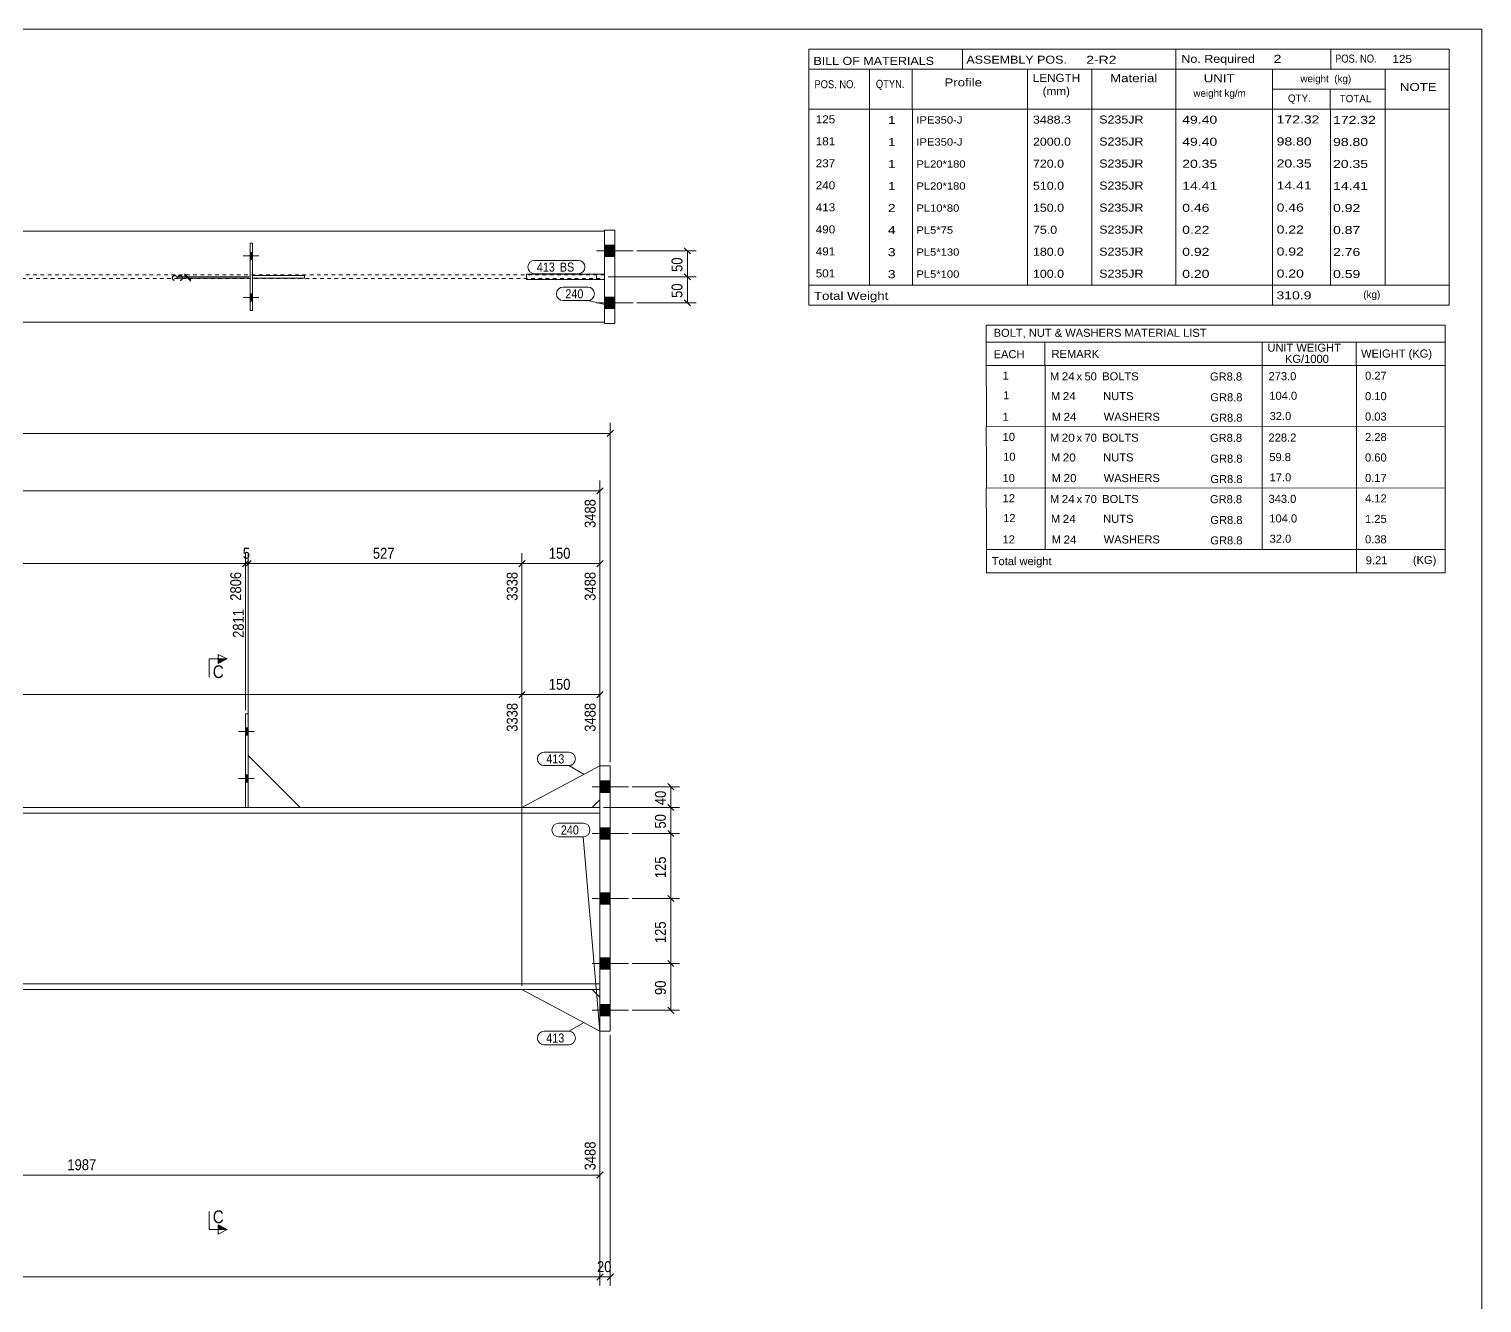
# Model space of a CAD drawing. Header units: millimetres. Extents: x 2 to 825, y 1 to 579.
# Drawn here: x 425.7 to 825, y 229 to 579 of the extents above; entities that cross this region are included whole.
import ezdxf

# ---------------------------------------------------------------- set-up
doc = ezdxf.new("R2010")
doc.units = ezdxf.units.MM
doc.linetypes.add('XKITLINE00', pattern=[0])
doc.linetypes.add('XKITLINE01', pattern=[4, 1, -1, 1, -1])
for name, color, linetype, lineweight in [('Bolt', 3, 'Continuous', 0), ('Dimensions', 7, 'Continuous', 0), ('DrawingSheet', 5, 'Continuous', 0), ('OtherObjectType', 7, 'Continuous', 0), ('Part', 2, 'Continuous', 0), ('PartMark', 7, 'Continuous', 0), ('Section', 6, 'Continuous', 0)]:
    doc.layers.add(name, color=color, linetype=linetype, lineweight=lineweight)
doc.styles.add('ARIAL', font='ARIAL.TTF')
doc.styles.add('ARIAL_NARROW', font='ARIALN.TTF')

# ---------------------------------------------------------------- blocks, each defined once
blk = doc.blocks.new('*A7')
at = {"layer": 'Bolt'}
for points in [[(585.42, 369.27), (582.57, 369.27), (582.57, 372.41), (585.42, 372.41)], [(585.42, 369.27), (582.57, 369.27), (582.57, 372.41), (585.42, 372.41)], [(585.42, 356.41), (582.57, 356.41), (582.57, 359.55), (585.42, 359.55)], [(585.42, 356.41), (582.57, 356.41), (582.57, 359.55), (585.42, 359.55)], [(585.42, 338.55), (582.57, 338.55), (582.57, 341.7), (585.42, 341.7)], [(585.42, 338.55), (582.57, 338.55), (582.57, 341.7), (585.42, 341.7)], [(585.42, 320.7), (582.57, 320.7), (582.57, 323.84), (585.42, 323.84)], [(585.42, 320.7), (582.57, 320.7), (582.57, 323.84), (585.42, 323.84)], [(585.42, 307.84), (582.57, 307.84), (582.57, 310.98), (585.42, 310.98)], [(585.42, 307.84), (582.57, 307.84), (582.57, 310.98), (585.42, 310.98)]]:
    blk.add_hatch(color=3, dxfattribs=at).paths.add_polyline_path(points, flags=17)
at = {"layer": 'Bolt', "color": 3, "linetype": 'XKITLINE00', "lineweight": 0}
for p, q in [((585.42, 372.41), (582.57, 372.41)), ((585.42, 372.41), (582.57, 372.41)), ((590.42, 370.84), (580.42, 370.84)), ((590.42, 370.84), (580.42, 370.84)), ((585.42, 369.27), (582.57, 369.27)), ((585.42, 369.27), (582.57, 369.27)), ((585.42, 359.55), (582.57, 359.55)), ((585.42, 359.55), (582.57, 359.55)), ((590.42, 357.98), (580.42, 357.98)), ((590.42, 357.98), (580.42, 357.98)), ((585.42, 356.41), (582.57, 356.41)), ((585.42, 356.41), (582.57, 356.41)), ((590.42, 340.12), (580.42, 340.12)), ((590.42, 340.12), (580.42, 340.12)), ((585.42, 341.7), (582.57, 341.7)), ((585.42, 341.7), (582.57, 341.7)), ((585.42, 338.55), (582.57, 338.55)), ((585.42, 338.55), (582.57, 338.55)), ((585.42, 323.84), (582.57, 323.84)), ((585.42, 323.84), (582.57, 323.84)), ((590.42, 322.27), (580.42, 322.27)), ((590.42, 322.27), (580.42, 322.27)), ((585.42, 320.7), (582.57, 320.7)), ((585.42, 320.7), (582.57, 320.7)), ((590.42, 309.41), (580.42, 309.41)), ((590.42, 309.41), (580.42, 309.41)), ((585.42, 310.98), (582.57, 310.98)), ((585.42, 310.98), (582.57, 310.98)), ((585.42, 307.84), (582.57, 307.84)), ((585.42, 307.84), (582.57, 307.84))]:
    blk.add_line(p, q, dxfattribs=at)
blk = doc.blocks.new('*A14')
at = {"layer": 'Bolt'}
for points in [[(485.16, 386.98), (485.88, 386.98), (485.88, 384.98), (485.16, 384.98)], [(485.16, 386.98), (485.88, 386.98), (485.88, 384.98), (485.16, 384.98)], [(485.16, 374.12), (485.88, 374.12), (485.88, 372.12), (485.16, 372.12)], [(485.16, 374.12), (485.88, 374.12), (485.88, 372.12), (485.16, 372.12)]]:
    blk.add_hatch(color=3, dxfattribs=at).paths.add_polyline_path(points, flags=17)
at = {"layer": 'Bolt', "color": 3, "linetype": 'XKITLINE00', "lineweight": 0}
for p, q in [((487.54, 385.98), (483.25, 385.98)), ((487.54, 385.98), (483.25, 385.98)), ((485.88, 386.98), (485.16, 386.98)), ((485.88, 386.98), (485.16, 386.98)), ((485.88, 384.98), (485.16, 384.98)), ((485.88, 384.98), (485.16, 384.98)), ((487.54, 373.12), (483.25, 373.12)), ((487.54, 373.12), (483.25, 373.12)), ((485.88, 374.12), (485.16, 374.12)), ((485.88, 374.12), (485.16, 374.12)), ((485.88, 372.12), (485.16, 372.12)), ((485.88, 372.12), (485.16, 372.12))]:
    blk.add_line(p, q, dxfattribs=at)
blk = doc.blocks.new('*A16')
at = {"layer": 'Part', "color": 2, "linetype": 'XKITLINE00', "lineweight": 0}
for p, q in [((582.57, 363.55), (89.35, 363.55)), ((582.57, 365.12), (89.52, 365.12)), ((582.57, 316.7), (84.41, 316.7)), ((84.24, 315.12), (582.57, 315.12))]:
    blk.add_line(p, q, dxfattribs=at)
at = {"layer": 'Part', "color": 7, "linetype": 'XKITLINE01', "lineweight": 0}
blk.add_line((582.57, 315.12), (582.57, 365.12), dxfattribs=at)
blk = doc.blocks.new('*A17')
at = {"layer": 'Part', "color": 2, "linetype": 'XKITLINE00', "lineweight": 0}
for p, q in [((582.57, 376.55), (561.14, 365.12)), ((580.42, 365.12), (582.57, 367.27))]:
    blk.add_line(p, q, dxfattribs=at)
at = {"layer": 'Part', "color": 7, "linetype": 'XKITLINE01', "lineweight": 0}
for p, q in [((582.57, 376.55), (582.57, 367.27)), ((561.14, 365.12), (580.42, 365.12))]:
    blk.add_line(p, q, dxfattribs=at)
blk = doc.blocks.new('*A18')
at = {"layer": 'Part', "color": 2, "linetype": 'XKITLINE00', "lineweight": 0}
for p, q in [((561.14, 315.12), (582.57, 303.7)), ((580.42, 315.12), (582.57, 312.98))]:
    blk.add_line(p, q, dxfattribs=at)
at = {"layer": 'Part', "color": 7, "linetype": 'XKITLINE01', "lineweight": 0}
for p, q in [((580.42, 315.12), (561.14, 315.12)), ((582.57, 312.98), (582.57, 303.7))]:
    blk.add_line(p, q, dxfattribs=at)
blk = doc.blocks.new('*A19')
at = {"layer": 'Part', "color": 2, "linetype": 'XKITLINE00', "lineweight": 0}
for p, q in [((582.57, 376.55), (582.57, 303.7)), ((585.42, 376.55), (582.57, 376.55)), ((585.42, 303.7), (585.42, 376.55)), ((582.57, 303.7), (585.42, 303.7))]:
    blk.add_line(p, q, dxfattribs=at)
blk = doc.blocks.new('*A28')
at = {"layer": 'Part', "color": 2, "linetype": 'XKITLINE00', "lineweight": 0}
blk.add_line((500.16, 365.12), (485.88, 379.41), dxfattribs=at)
at = {"layer": 'Part', "color": 7, "linetype": 'XKITLINE01', "lineweight": 0}
for p, q in [((485.88, 379.41), (485.88, 365.12)), ((485.88, 365.12), (500.16, 365.12))]:
    blk.add_line(p, q, dxfattribs=at)
blk = doc.blocks.new('*A29')
at = {"layer": 'Part', "color": 2, "linetype": 'XKITLINE00', "lineweight": 0}
for p, q in [((485.88, 390.84), (485.16, 390.84)), ((485.16, 390.84), (485.16, 365.12)), ((485.88, 365.12), (485.88, 390.84))]:
    blk.add_line(p, q, dxfattribs=at)
at = {"layer": 'Part', "color": 7, "linetype": 'XKITLINE01', "lineweight": 0}
blk.add_line((485.16, 365.12), (485.88, 365.12), dxfattribs=at)
blk = doc.blocks.new('*A33')
at = {"layer": 'Bolt'}
for points in [[(586.67, 516.5), (583.81, 516.5), (583.81, 519.65), (586.67, 519.65)], [(586.67, 516.5), (583.81, 516.5), (583.81, 519.65), (586.67, 519.65)], [(586.67, 516.5), (583.81, 516.5), (583.81, 519.65), (586.67, 519.65)], [(586.67, 516.5), (583.81, 516.5), (583.81, 519.65), (586.67, 519.65)], [(586.67, 516.5), (583.81, 516.5), (583.81, 519.65), (586.67, 519.65)], [(586.67, 502.22), (583.81, 502.22), (583.81, 505.36), (586.67, 505.36)], [(586.67, 502.22), (583.81, 502.22), (583.81, 505.36), (586.67, 505.36)], [(586.67, 502.22), (583.81, 502.22), (583.81, 505.36), (586.67, 505.36)], [(586.67, 502.22), (583.81, 502.22), (583.81, 505.36), (586.67, 505.36)], [(586.67, 502.22), (583.81, 502.22), (583.81, 505.36), (586.67, 505.36)]]:
    blk.add_hatch(color=3, dxfattribs=at).paths.add_polyline_path(points, flags=17)
at = {"layer": 'Bolt', "color": 3, "linetype": 'XKITLINE00', "lineweight": 0}
for p, q in [((586.67, 519.65), (583.81, 519.65)), ((586.67, 519.65), (583.81, 519.65)), ((586.67, 519.65), (583.81, 519.65)), ((586.67, 519.65), (583.81, 519.65)), ((586.67, 519.65), (583.81, 519.65)), ((591.67, 518.07), (581.67, 518.07)), ((591.67, 518.07), (581.67, 518.07)), ((591.67, 518.07), (581.67, 518.07)), ((591.67, 518.07), (581.67, 518.07)), ((591.67, 518.07), (581.67, 518.07)), ((586.67, 516.5), (583.81, 516.5)), ((586.67, 516.5), (583.81, 516.5)), ((586.67, 516.5), (583.81, 516.5)), ((586.67, 516.5), (583.81, 516.5)), ((586.67, 516.5), (583.81, 516.5)), ((591.67, 503.79), (581.67, 503.79)), ((591.67, 503.79), (581.67, 503.79)), ((591.67, 503.79), (581.67, 503.79)), ((591.67, 503.79), (581.67, 503.79)), ((591.67, 503.79), (581.67, 503.79)), ((586.67, 505.36), (583.81, 505.36)), ((586.67, 505.36), (583.81, 505.36)), ((586.67, 505.36), (583.81, 505.36)), ((586.67, 505.36), (583.81, 505.36)), ((586.67, 505.36), (583.81, 505.36)), ((586.67, 502.22), (583.81, 502.22)), ((586.67, 502.22), (583.81, 502.22)), ((586.67, 502.22), (583.81, 502.22)), ((586.67, 502.22), (583.81, 502.22)), ((586.67, 502.22), (583.81, 502.22))]:
    blk.add_line(p, q, dxfattribs=at)
blk = doc.blocks.new('*A40')
at = {"layer": 'Bolt'}
for points in [[(486.41, 517.65), (487.12, 517.65), (487.12, 515.65), (486.41, 515.65)], [(486.41, 517.65), (487.12, 517.65), (487.12, 515.65), (486.41, 515.65)], [(486.41, 506.22), (487.12, 506.22), (487.12, 504.22), (486.41, 504.22)], [(486.41, 506.22), (487.12, 506.22), (487.12, 504.22), (486.41, 504.22)]]:
    blk.add_hatch(color=3, dxfattribs=at).paths.add_polyline_path(points, flags=17)
at = {"layer": 'Bolt', "color": 3, "linetype": 'XKITLINE00', "lineweight": 0}
for p, q in [((488.78, 516.65), (484.49, 516.65)), ((488.78, 516.65), (484.49, 516.65)), ((487.12, 517.65), (486.41, 517.65)), ((487.12, 517.65), (486.41, 517.65)), ((487.12, 515.65), (486.41, 515.65)), ((487.12, 515.65), (486.41, 515.65)), ((488.78, 505.22), (484.49, 505.22)), ((488.78, 505.22), (484.49, 505.22)), ((487.12, 506.22), (486.41, 506.22)), ((487.12, 506.22), (486.41, 506.22)), ((487.12, 504.22), (486.41, 504.22)), ((487.12, 504.22), (486.41, 504.22))]:
    blk.add_line(p, q, dxfattribs=at)
blk = doc.blocks.new('*A42')
at = {"layer": 'Part', "color": 2, "linetype": 'XKITLINE00', "lineweight": 0}
for p, q in [((583.81, 523.43), (90.91, 523.43)), ((583.81, 498.43), (90.91, 498.43))]:
    blk.add_line(p, q, dxfattribs=at)
at = {"layer": 'Part', "color": 7, "linetype": 'XKITLINE01', "lineweight": 0}
for p, q in [((583.81, 498.43), (583.81, 523.43)), ((583.81, 511.43), (85.65, 511.43)), ((85.65, 510.43), (583.81, 510.43))]:
    blk.add_line(p, q, dxfattribs=at)
blk = doc.blocks.new('*A43')
at = {"layer": 'Part', "color": 2, "linetype": 'XKITLINE00', "lineweight": 0}
for p, q in [((562.38, 510.22), (562.38, 511.65)), ((562.38, 511.65), (583.81, 511.65)), ((583.81, 511.65), (583.81, 510.22)), ((583.81, 510.22), (562.38, 510.22))]:
    blk.add_line(p, q, dxfattribs=at)
at = {"layer": 'Part', "color": 7, "linetype": 'XKITLINE01', "lineweight": 0}
blk.add_line((581.67, 510.22), (581.67, 511.65), dxfattribs=at)
blk = doc.blocks.new('*A44')
at = {"layer": 'Part', "color": 7, "linetype": 'XKITLINE01', "lineweight": 0}
for p, q in [((583.81, 511.65), (562.38, 511.65)), ((562.38, 510.22), (562.38, 511.65)), ((581.67, 510.22), (581.67, 511.65)), ((583.81, 511.65), (583.81, 510.22)), ((583.81, 510.22), (562.38, 510.22))]:
    blk.add_line(p, q, dxfattribs=at)
blk = doc.blocks.new('*A45')
at = {"layer": 'Part', "color": 2, "linetype": 'XKITLINE00', "lineweight": 0}
for p, q in [((583.81, 498.07), (583.81, 523.79)), ((583.81, 523.79), (586.67, 523.79)), ((586.67, 523.79), (586.67, 498.07)), ((586.67, 498.07), (583.81, 498.07))]:
    blk.add_line(p, q, dxfattribs=at)
blk = doc.blocks.new('*A54')
at = {"layer": 'Part', "color": 2, "linetype": 'XKITLINE00', "lineweight": 0}
for p, q in [((487.12, 511.29), (501.41, 511.29)), ((501.41, 510.57), (501.41, 511.29)), ((501.41, 510.57), (487.12, 510.57))]:
    blk.add_line(p, q, dxfattribs=at)
at = {"layer": 'Part', "color": 7, "linetype": 'XKITLINE01', "lineweight": 0}
blk.add_line((487.12, 510.57), (487.12, 511.29), dxfattribs=at)
blk.add_line((487.12, 510.57), (487.12, 511.29), dxfattribs=at)
blk = doc.blocks.new('*A55')
at = {"layer": 'Part', "color": 2, "linetype": 'XKITLINE00', "lineweight": 0}
for p, q in [((486.41, 501.65), (486.41, 520.22)), ((486.41, 520.22), (487.12, 520.22)), ((487.12, 520.22), (487.12, 501.65)), ((487.12, 501.65), (486.41, 501.65))]:
    blk.add_line(p, q, dxfattribs=at)
blk = doc.blocks.new('*A81')
at = {"layer": 'DrawingSheet', "color": 5, "linetype": 'XKITLINE00', "lineweight": 0}
for p, q in [((825, 579), (5, 579)), ((825, 5), (825, 579))]:
    blk.add_line(p, q, dxfattribs=at)
blk = doc.blocks.new('*A82')
at = {"layer": 'OtherObjectType', "color": 7, "linetype": 'XKITLINE00', "lineweight": 0}
for p, q in [((688.76, 497.6), (688.75, 486.6)), ((688.76, 497.6), (814.88, 497.6)), ((814.88, 497.6), (814.88, 486.6)), ((688.75, 492.95), (814.88, 492.95)), ((704.87, 492.96), (704.87, 486.6)), ((764.57, 492.96), (764.57, 486.6)), ((790.47, 492.94), (790.47, 486.6)), ((688.76, 486.57), (688.76, 481.07)), ((688.77, 486.6), (814.88, 486.6)), ((704.92, 486.6), (704.92, 480.98)), ((764.57, 486.6), (764.57, 480.98)), ((790.5, 486.6), (790.5, 481.1)), ((814.88, 486.6), (814.88, 481.1)), ((688.79, 480.98), (688.79, 475.37)), ((704.95, 480.98), (704.95, 475.36)), ((764.57, 480.98), (764.57, 475.36)), ((790.5, 480.98), (790.5, 475.48)), ((814.88, 480.98), (814.88, 475.48)), ((688.79, 475.35), (688.79, 469.78)), ((704.95, 475.36), (704.95, 469.74)), ((764.57, 475.36), (764.57, 469.74)), ((790.5, 475.36), (790.5, 469.75)), ((814.88, 475.36), (814.88, 469.75)), ((814.88, 469.75), (688.75, 469.78)), ((688.76, 469.71), (688.76, 464.21)), ((704.92, 469.74), (704.92, 464.12)), ((764.57, 469.74), (764.57, 464.12)), ((790.5, 469.74), (790.5, 464.24)), ((814.88, 469.74), (814.88, 464.24)), ((688.79, 464.12), (688.79, 458.51)), ((704.95, 464.12), (704.95, 458.51)), ((764.57, 464.12), (764.57, 458.51)), ((790.5, 464.12), (790.5, 458.62)), ((814.88, 464.12), (814.88, 458.62)), ((688.79, 458.49), (688.79, 452.92)), ((704.95, 458.5), (704.95, 452.89)), ((764.57, 458.51), (764.57, 452.89)), ((790.5, 458.5), (790.5, 452.9)), ((814.88, 458.5), (814.88, 452.89)), ((814.88, 452.89), (688.75, 452.92)), ((688.76, 452.86), (688.76, 447.36)), ((704.92, 452.88), (704.92, 447.27)), ((764.57, 452.89), (764.57, 447.27)), ((790.5, 452.88), (790.5, 447.38)), ((814.88, 452.89), (814.88, 447.39)), ((688.79, 447.27), (688.79, 441.65)), ((704.95, 447.27), (704.95, 441.65)), ((764.57, 447.27), (764.57, 441.65)), ((790.5, 447.26), (790.5, 441.76)), ((814.88, 447.27), (814.88, 441.77)), ((688.79, 441.63), (688.79, 436.07)), ((704.95, 441.65), (704.95, 436.03)), ((764.57, 441.65), (764.57, 436.03)), ((790.5, 441.65), (790.5, 436.04)), ((814.88, 441.65), (814.88, 436.04)), ((814.88, 436.04), (688.75, 436.07)), ((688.78, 436.03), (688.78, 429.62)), ((688.85, 436.03), (814.87, 436.03)), ((790.5, 436), (790.5, 429.58)), ((814.87, 436), (814.87, 429.59)), ((688.77, 429.58), (814.87, 429.58))]:
    blk.add_line(p, q, dxfattribs=at)
at = {"layer": 'OtherObjectType', "color": 7, "style": 'ARIAL_NARROW'}
for s, width, p in [('BOLT, NUT & WASHERS MATERIAL LIST', 1.211571, (690.79, 494.44)), ('UNIT WEIGHT', 1.211571, (766.03, 490.37)), ('EACH', 1.211571, (690.78, 488.57)), ('REMARK', 1.211571, (706.7, 488.66)), (' KG/1000', 1.211571, (770.02, 487.28)), ('WEIGHT (KG)', 1.211571, (791.78, 488.75)), ('1', 1.211571, (693.26, 482.7)), ('M', 1.211571, (706.26, 482.5)), ('24', 1.275, (709.5, 482.48)), ('x', 1.211571, (713.58, 482.48)), ('50', 1.211571, (715.76, 482.47)), ('BOLTS', 1.211571, (720.63, 482.49)), ('GR8.8', 1.211571, (750.25, 482.44)), ('273.0', 1.211571, (766.34, 482.53)), ('0.27', 1.211571, (792.87, 482.66)), ('1', 1.211571, (693.4, 477.26)), ('M', 1.211571, (706.54, 477.06)), ('24', 1.275, (709.78, 477.04)), ('NUTS', 1.211571, (720.91, 477.06)), ('104.0', 1.211571, (766.56, 477.15)), ('0.10', 1.211571, (792.87, 477.04)), ('GR8.8', 1.211571, (750.35, 476.74)), ('1', 1.211571, (693.24, 471.39)), ('M', 1.211571, (706.76, 471.39)), ('24', 1.275, (710, 471.37)), ('WASHERS', 1.211571, (721.04, 471.38)), ('GR8.8', 1.211571, (750.35, 471.12)), ('32.0', 1.211571, (766.64, 471.59)), ('0.03', 1.211571, (792.87, 471.43)), ('10', 1.211571, (693.26, 465.85)), ('M', 1.211571, (706.26, 465.64)), ('20', 1.275, (709.5, 465.62)), ('x', 1.211571, (713.58, 465.62)), ('70', 1.211571, (715.76, 465.61)), ('BOLTS', 1.211571, (720.63, 465.63)), ('GR8.8', 1.211571, (750.25, 465.58)), ('228.2', 1.211571, (766.34, 465.67)), ('2.28', 1.211571, (792.87, 465.81)), ('10', 1.211571, (693.4, 460.4)), ('M', 1.211571, (706.54, 460.21)), ('20', 1.275, (709.78, 460.19)), ('NUTS', 1.211571, (720.91, 460.2)), ('GR8.8', 1.211571, (750.35, 459.88)), ('59.8', 1.211571, (766.56, 460.3)), ('0.60', 1.211571, (792.87, 460.19)), ('10', 1.211571, (693.24, 454.53)), ('M', 1.211571, (706.76, 454.53)), ('20', 1.275, (710, 454.51)), ('WASHERS', 1.211571, (721.04, 454.53)), ('GR8.8', 1.211571, (750.35, 454.26)), ('17.0', 1.211571, (766.64, 454.73)), ('0.17', 1.211571, (792.87, 454.57)), ('12', 1.211571, (693.26, 448.99)), ('M', 1.211571, (706.26, 448.78)), ('24', 1.275, (709.5, 448.76)), ('x', 1.211571, (713.58, 448.77)), ('70', 1.211571, (715.76, 448.76)), ('BOLTS', 1.211571, (720.63, 448.78)), ('GR8.8', 1.211571, (750.25, 448.73)), ('343.0', 1.211571, (766.34, 448.82)), ('4.12', 1.211571, (792.87, 448.95)), ('12', 1.211571, (693.4, 443.54)), ('M', 1.211571, (706.54, 443.35)), ('24', 1.275, (709.78, 443.33)), ('NUTS', 1.211571, (720.91, 443.34)), ('GR8.8', 1.211571, (750.35, 443.02)), ('104.0', 1.211571, (766.56, 443.44)), ('1.25', 1.211571, (792.87, 443.33)), ('12', 1.211571, (693.24, 437.68)), ('M', 1.211571, (706.76, 437.68)), ('24', 1.275, (710, 437.65)), ('WASHERS', 1.211571, (721.04, 437.67)), ('GR8.8', 1.211571, (750.35, 437.41)), ('32.0', 1.211571, (766.64, 437.87)), ('0.38', 1.211571, (792.87, 437.71)), ('Total weight', 1.211571, (690.26, 431.71)), ('9.21', 1.211571, (793.07, 431.94)), ('(KG)', 1.211571, (806.02, 432.03))]:
    blk.add_text(s, height=2.2, dxfattribs=dict(at, width=width)).set_placement(p)
blk = doc.blocks.new('*A87')
at = {"layer": 'OtherObjectType', "color": 7, "linetype": 'XKITLINE00', "lineweight": 0}
for p, q in [((639.98, 573.5), (815.98, 573.5)), ((639.98, 573.5), (639.98, 562.5)), ((682.26, 573.42), (682.26, 567.87)), ((740.85, 568), (740.85, 573.5)), ((783.43, 567.96), (783.43, 573.42)), ((815.98, 568), (815.98, 573.5)), ((639.98, 568), (815.98, 568)), ((656.64, 568), (656.64, 557)), ((668.4, 567.98), (668.4, 557.03)), ((700.12, 567.99), (700.13, 557)), ((717.78, 567.98), (717.78, 557)), ((740.85, 567.98), (740.85, 557)), ((767.43, 568), (767.43, 557)), ((798.42, 568), (798.42, 557)), ((815.98, 568), (815.98, 562.5)), ((639.98, 562.5), (639.98, 557)), ((767.45, 562.52), (798.45, 562.52)), ((783.28, 562.52), (783.28, 557)), ((815.98, 562.5), (815.98, 557)), ((639.98, 557), (815.98, 557)), ((639.98, 557), (639.98, 550.95)), ((656.63, 557), (656.63, 550.95)), ((668.44, 556.99), (668.44, 550.95)), ((700.12, 557), (700.11, 550.95)), ((717.79, 557), (717.79, 550.95)), ((740.87, 557), (740.87, 550.95)), ((767.44, 557), (767.44, 550.95)), ((783.33, 556.95), (783.33, 550.95)), ((798.43, 557), (798.43, 550.95)), ((815.98, 557), (815.98, 550.95)), ((639.98, 550.95), (639.98, 544.9)), ((656.63, 550.95), (656.63, 544.9)), ((668.44, 550.94), (668.44, 544.9)), ((700.12, 550.95), (700.11, 544.9)), ((717.79, 550.95), (717.79, 544.9)), ((740.87, 550.95), (740.87, 544.9)), ((767.44, 550.95), (767.44, 544.9)), ((783.33, 550.9), (783.33, 544.9)), ((798.43, 550.95), (798.43, 544.9)), ((815.98, 550.95), (815.98, 544.9)), ((639.98, 544.9), (639.98, 538.85)), ((656.63, 544.9), (656.63, 538.85)), ((668.44, 544.89), (668.44, 538.85)), ((700.12, 544.9), (700.11, 538.85)), ((717.79, 544.9), (717.79, 538.85)), ((740.87, 544.9), (740.87, 538.85)), ((767.44, 544.9), (767.44, 538.85)), ((783.33, 544.85), (783.33, 538.85)), ((798.43, 544.9), (798.43, 538.85)), ((815.98, 544.9), (815.98, 538.85)), ((639.98, 538.85), (639.98, 532.8)), ((656.63, 538.85), (656.63, 532.8)), ((668.44, 538.84), (668.44, 532.8)), ((700.12, 538.85), (700.11, 532.8)), ((717.79, 538.85), (717.79, 532.8)), ((740.87, 538.85), (740.87, 532.8)), ((767.44, 538.85), (767.44, 532.8)), ((783.33, 538.8), (783.33, 532.8)), ((798.43, 538.85), (798.43, 532.8)), ((815.98, 538.85), (815.98, 532.8)), ((639.98, 532.8), (639.98, 526.75)), ((656.63, 532.8), (656.63, 526.75)), ((668.44, 532.79), (668.44, 526.75)), ((700.12, 532.8), (700.11, 526.75)), ((717.79, 532.8), (717.79, 526.75)), ((740.87, 532.8), (740.87, 526.75)), ((767.44, 532.8), (767.44, 526.75)), ((783.33, 532.75), (783.33, 526.75)), ((798.43, 532.8), (798.43, 526.75)), ((815.98, 532.8), (815.98, 526.75)), ((639.98, 526.75), (639.98, 520.7)), ((656.63, 526.75), (656.63, 520.7)), ((668.44, 526.74), (668.44, 520.7)), ((700.12, 526.75), (700.11, 520.7)), ((717.79, 526.75), (717.79, 520.7)), ((740.87, 526.75), (740.87, 520.7)), ((767.44, 526.75), (767.44, 520.7)), ((783.33, 526.7), (783.33, 520.7)), ((798.43, 526.75), (798.43, 520.7)), ((815.98, 526.75), (815.98, 520.7)), ((639.98, 520.7), (639.98, 514.65)), ((656.63, 520.7), (656.63, 514.65)), ((668.44, 520.69), (668.44, 514.65)), ((700.12, 520.7), (700.11, 514.65)), ((717.79, 520.7), (717.79, 514.65)), ((740.87, 520.7), (740.87, 514.65)), ((767.44, 520.7), (767.44, 514.65)), ((783.33, 520.65), (783.33, 514.65)), ((798.43, 520.7), (798.43, 514.65)), ((815.98, 520.7), (815.98, 514.65)), ((639.98, 514.65), (639.98, 508.6)), ((656.63, 514.65), (656.63, 508.6)), ((668.44, 514.64), (668.44, 508.6)), ((700.12, 514.65), (700.11, 508.6)), ((717.79, 514.65), (717.79, 508.6)), ((740.87, 514.65), (740.87, 508.6)), ((767.44, 514.65), (767.44, 508.6)), ((783.33, 514.6), (783.33, 508.6)), ((798.43, 514.65), (798.43, 508.6)), ((815.98, 514.65), (815.98, 508.6)), ((639.98, 508.6), (815.98, 508.6)), ((639.98, 508.6), (639.98, 503.1)), ((767.44, 508.6), (767.44, 503.1)), ((815.98, 508.6), (815.98, 503.1)), ((639.98, 503.1), (815.98, 503.1))]:
    blk.add_line(p, q, dxfattribs=at)
at = {"layer": 'OtherObjectType', "color": 7, "style": 'ARIAL_NARROW'}
for s, height, width, p in [('BILL OF MATERIALS', 2.2, 1.36, (641.25, 569.16)), ('ASSEMBLY POS.', 2.2, 1.36, (683.3, 569.5)), ('2-R2', 2.2, 1.525501, (716.23, 569.46)), ('No. Required', 2.2, 1.36, (742.39, 569.72)), ('2', 2.2, 1.525501, (767.75, 569.72)), ('POS. NO.', 2.2, 1.02, (784.63, 569.79)), ('125', 2.2, 1.270501, (800.4, 569.69)), ('POS. NO.', 2.2, 1.02, (641.53, 562.74)), ('QTYN.', 2.2, 1.02, (658.42, 562.84)), ('Profile', 2.2, 1.445, (677.26, 563.25)), ('LENGTH', 2.2, 1.275, (701.54, 564.49)), ('(mm)', 2.2, 1.275, (704.26, 560.86)), ('Material', 2.2, 1.445, (722.81, 564.41)), ('UNIT', 2.2, 1.445, (748.52, 564.4)), ('weight  (kg)', 1.98, 1.19, (775.11, 564.39)), ('NOTE', 2.2, 1.445, (802.44, 561.99)), ('weight kg/m', 1.98, 1.19, (745.69, 560.4)), ('QTY.', 1.98, 1.19, (771.68, 559.03)), ('TOTAL', 1.98, 1.19, (785.9, 558.91)), ('125', 2.2, 1.270501, (641.89, 553.12)), ('1', 2.2, 1.525501, (661.71, 552.91)), ('3488.3', 2.2, 1.355501, (701.59, 553.01)), ('S235JR', 2.2, 1.355501, (719.81, 553.05)), ('49.40', 2.2, 1.525501, (742.62, 552.99)), ('172.32', 2.2, 1.525501, (768.57, 553.07)), ('172.32', 2.2, 1.525501, (784.08, 552.94)), ('IPE350-J', 1.98, 1.355501, (669.56, 553.04)), ('181', 2.2, 1.270501, (641.89, 547.07)), ('1', 2.2, 1.525501, (661.71, 546.86)), ('IPE350-J', 1.98, 1.355501, (669.56, 546.99)), ('2000.0', 2.2, 1.355501, (701.59, 546.96)), ('S235JR', 2.2, 1.355501, (719.81, 547)), ('49.40', 2.2, 1.525501, (742.62, 546.94)), ('98.80', 2.2, 1.525501, (768.57, 547.02)), ('98.80', 2.2, 1.525501, (784.08, 546.89)), ('237', 2.2, 1.270501, (641.89, 541.02)), ('720.0', 2.2, 1.355501, (701.59, 540.91)), ('S235JR', 2.2, 1.355501, (719.81, 540.95)), ('20.35', 2.2, 1.525501, (742.62, 540.89)), ('20.35', 2.2, 1.525501, (768.57, 540.97)), ('1', 2.2, 1.525501, (661.71, 540.81)), ('PL20*180', 1.98, 1.355501, (669.56, 540.94)), ('20.35', 2.2, 1.525501, (784.08, 540.84)), ('240', 2.2, 1.270501, (641.89, 534.97)), ('1', 2.2, 1.525501, (661.71, 534.76)), ('PL20*180', 1.98, 1.355501, (669.56, 534.89)), ('510.0', 2.2, 1.355501, (701.59, 534.86)), ('S235JR', 2.2, 1.355501, (719.81, 534.9)), ('14.41', 2.2, 1.525501, (742.62, 534.84)), ('14.41', 2.2, 1.525501, (768.57, 534.92)), ('14.41', 2.2, 1.525501, (784.08, 534.79)), ('413', 2.2, 1.270501, (641.89, 528.92)), ('2', 2.2, 1.525501, (661.71, 528.71)), ('PL10*80', 1.98, 1.355501, (669.56, 528.84)), ('150.0', 2.2, 1.355501, (701.59, 528.81)), ('S235JR', 2.2, 1.355501, (719.81, 528.85)), ('0.46', 2.2, 1.525501, (742.62, 528.79)), ('0.46', 2.2, 1.525501, (768.57, 528.87)), ('0.92', 2.2, 1.525501, (784.08, 528.74)), ('490', 2.2, 1.270501, (641.89, 522.87)), ('4', 2.2, 1.525501, (661.71, 522.66)), ('PL5*75', 1.98, 1.355501, (669.56, 522.79)), ('75.0', 2.2, 1.355501, (701.59, 522.76)), ('S235JR', 2.2, 1.355501, (719.81, 522.8)), ('0.22', 2.2, 1.525501, (742.62, 522.74)), ('0.22', 2.2, 1.525501, (768.57, 522.82)), ('0.87', 2.2, 1.525501, (784.08, 522.69)), ('491', 2.2, 1.270501, (641.89, 516.82)), ('3', 2.2, 1.525501, (661.71, 516.61)), ('PL5*130', 1.98, 1.355501, (669.56, 516.74)), ('180.0', 2.2, 1.355501, (701.59, 516.71)), ('S235JR', 2.2, 1.355501, (719.81, 516.75)), ('0.92', 2.2, 1.525501, (742.62, 516.69)), ('0.92', 2.2, 1.525501, (768.57, 516.77)), ('2.76', 2.2, 1.525501, (784.08, 516.64)), ('501', 2.2, 1.270501, (641.89, 510.77)), ('3', 2.2, 1.525501, (661.71, 510.56)), ('PL5*100', 1.98, 1.355501, (669.56, 510.69)), ('100.0', 2.2, 1.355501, (701.59, 510.66)), ('S235JR', 2.2, 1.355501, (719.81, 510.7)), ('0.20', 2.2, 1.525501, (742.62, 510.64)), ('0.20', 2.2, 1.525501, (768.57, 510.72)), ('0.59', 2.2, 1.525501, (784.08, 510.59)), ('(kg)', 1.98, 1.19, (792.4, 505.11)), ('Total Weight', 2.2, 1.445, (641.4, 504.59)), ('310.9', 2.2, 1.525501, (768.52, 504.74))]:
    blk.add_text(s, height=height, dxfattribs=dict(at, width=width)).set_placement(p)
blk = doc.blocks.new('*A90')
at = {"layer": 'Dimensions', "color": 7, "linetype": 'XKITLINE00', "lineweight": 0}
for p, q in [((76.04, 467.92), (585.42, 467.92)), ((586.27, 468.77), (584.58, 467.07)), ((585.42, 377.55), (585.42, 470.77))]:
    blk.add_line(p, q, dxfattribs=at)
at = {"layer": 'Dimensions', "color": 3}
blk.add_point((585.42, 467.92), dxfattribs=at)
blk = doc.blocks.new('*A93')
at = {"layer": 'Dimensions', "color": 7, "linetype": 'XKITLINE00', "lineweight": 0}
for p, q in [((591.42, 322.27), (604.45, 322.27)), ((601.2, 323.12), (602.9, 321.42)), ((602.05, 309.41), (602.05, 322.27)), ((591.42, 309.41), (604.45, 309.41)), ((601.2, 310.26), (602.9, 308.56))]:
    blk.add_line(p, q, dxfattribs=at)
at = {"layer": 'Dimensions', "color": 3}
for p in [(602.05, 322.27), (602.05, 309.41)]:
    blk.add_point(p, dxfattribs=at)
at = {"layer": 'Dimensions', "color": 3, "style": 'ARIAL', "width": 0.85}
blk.add_text('90', height=3, rotation=90.0002, dxfattribs=at).set_placement((600.7, 313.61))
blk = doc.blocks.new('*A94')
at = {"layer": 'Dimensions', "color": 7, "linetype": 'XKITLINE00', "lineweight": 0}
for p, q in [((591.42, 340.12), (604.45, 340.12)), ((601.2, 340.97), (602.9, 339.28)), ((602.05, 322.27), (602.05, 340.12)), ((591.42, 322.27), (604.45, 322.27)), ((601.2, 323.12), (602.9, 321.42))]:
    blk.add_line(p, q, dxfattribs=at)
at = {"layer": 'Dimensions', "color": 3}
for p in [(602.05, 340.12), (602.05, 322.27)]:
    blk.add_point(p, dxfattribs=at)
at = {"layer": 'Dimensions', "color": 3, "style": 'ARIAL', "width": 0.85}
blk.add_text('125', height=3, rotation=90.0002, dxfattribs=at).set_placement((600.7, 327.86))
blk = doc.blocks.new('*A95')
at = {"layer": 'Dimensions', "color": 7, "linetype": 'XKITLINE00', "lineweight": 0}
for p, q in [((591.42, 357.98), (604.45, 357.98)), ((601.2, 358.83), (602.9, 357.13)), ((602.05, 340.12), (602.05, 357.98)), ((591.42, 340.12), (604.45, 340.12)), ((601.2, 340.97), (602.9, 339.28))]:
    blk.add_line(p, q, dxfattribs=at)
at = {"layer": 'Dimensions', "color": 3}
for p in [(602.05, 357.98), (602.05, 340.12)]:
    blk.add_point(p, dxfattribs=at)
at = {"layer": 'Dimensions', "color": 3, "style": 'ARIAL', "width": 0.85}
blk.add_text('125', height=3, rotation=90.0002, dxfattribs=at).set_placement((600.7, 345.71))
blk = doc.blocks.new('*A96')
at = {"layer": 'Dimensions', "color": 7, "linetype": 'XKITLINE00', "lineweight": 0}
for p, q in [((583.57, 365.12), (604.45, 365.12)), ((601.2, 365.97), (602.9, 364.28)), ((602.05, 357.98), (602.05, 365.12)), ((591.42, 357.98), (604.45, 357.98)), ((601.2, 358.83), (602.9, 357.13))]:
    blk.add_line(p, q, dxfattribs=at)
at = {"layer": 'Dimensions', "color": 3}
for p in [(602.05, 365.12), (602.05, 357.98)]:
    blk.add_point(p, dxfattribs=at)
at = {"layer": 'Dimensions', "color": 3, "style": 'ARIAL', "width": 0.85}
blk.add_text('50', height=3, rotation=90.0002, dxfattribs=at).set_placement((600.7, 359.33))
blk = doc.blocks.new('*A97')
at = {"layer": 'Dimensions', "color": 7, "linetype": 'XKITLINE00', "lineweight": 0}
for p, q in [((601.2, 371.69), (602.9, 369.99)), ((591.42, 370.84), (604.45, 370.84)), ((602.05, 365.12), (602.05, 370.84)), ((583.57, 365.12), (604.45, 365.12)), ((601.2, 365.97), (602.9, 364.28))]:
    blk.add_line(p, q, dxfattribs=at)
at = {"layer": 'Dimensions', "color": 3}
for p in [(602.05, 370.84), (602.05, 365.12)]:
    blk.add_point(p, dxfattribs=at)
at = {"layer": 'Dimensions', "color": 3, "style": 'ARIAL', "width": 0.85}
blk.add_text('40', height=3, rotation=90.0002, dxfattribs=at).set_placement((600.7, 365.76))
blk = doc.blocks.new('*A103')
at = {"layer": 'PartMark', "color": 7, "linetype": 'XKITLINE00', "lineweight": 0}
for p, q in [((567.23, 303.63), (574, 303.63)), ((578.24, 306.02), (574, 303.63)), ((567.23, 299.93), (574, 299.93))]:
    blk.add_line(p, q, dxfattribs=at)
for centre, start, end in [((567.23, 301.78), 90, 270), ((574, 301.78), 270, 90)]:
    blk.add_arc(centre, 1.85, start, end, dxfattribs=at)
at = {"layer": 'PartMark', "color": 3, "style": 'ARIAL', "width": 0.85}
blk.add_text('413', height=2.5, dxfattribs=at).set_placement((567.83, 300.53))
blk = doc.blocks.new('*A104')
at = {"layer": 'PartMark', "color": 7, "linetype": 'XKITLINE00', "lineweight": 0}
for p, q in [((571.22, 360.79), (577.99, 360.79)), ((571.22, 357.09), (577.99, 357.09)), ((582.57, 303.7), (577.99, 357.09))]:
    blk.add_line(p, q, dxfattribs=at)
for centre, start, end in [((571.22, 358.94), 90, 270), ((577.99, 358.94), 270, 90)]:
    blk.add_arc(centre, 1.85, start, end, dxfattribs=at)
at = {"layer": 'PartMark', "color": 3, "style": 'ARIAL', "width": 0.85}
blk.add_text('240', height=2.5, dxfattribs=at).set_placement((571.82, 357.69))
blk = doc.blocks.new('*A106')
at = {"layer": 'PartMark', "color": 7, "linetype": 'XKITLINE00', "lineweight": 0}
for p, q in [((567.23, 380.32), (574, 380.32)), ((567.23, 376.62), (574, 376.62)), ((578.24, 374.22), (574, 376.62))]:
    blk.add_line(p, q, dxfattribs=at)
for centre, start, end in [((567.23, 378.47), 90, 270), ((574, 378.47), 270, 90)]:
    blk.add_arc(centre, 1.85, start, end, dxfattribs=at)
at = {"layer": 'PartMark', "color": 3, "style": 'ARIAL', "width": 0.85}
blk.add_text('413', height=2.5, dxfattribs=at).set_placement((567.83, 377.22))
blk = doc.blocks.new('*A113')
at = {"layer": 'Section'}
for points in [[(477.66, 405.93), (480.16, 405.93), (477.66, 404.68)], [(477.66, 250.41), (480.16, 249.16), (477.66, 249.16)]]:
    blk.add_hatch(color=3, dxfattribs=at).paths.add_polyline_path(points, flags=17)
at = {"layer": 'Section', "color": 1, "linetype": 'XKITLINE00', "lineweight": 0}
for p, q in [((475.16, 405.93), (475.16, 400.93)), ((475.16, 405.93), (480.16, 405.93)), ((475.16, 249.16), (475.16, 254.16)), ((475.16, 249.16), (480.16, 249.16))]:
    blk.add_line(p, q, dxfattribs=at)
at = {"layer": 'Section', "color": 3, "linetype": 'XKITLINE00', "lineweight": 0}
for p, q in [((477.66, 404.68), (477.66, 407.18)), ((477.66, 407.18), (480.16, 405.93)), ((480.16, 405.93), (477.66, 404.68)), ((480.16, 249.16), (477.66, 250.41)), ((477.66, 250.41), (477.66, 247.91)), ((480.16, 249.16), (477.66, 247.91))]:
    blk.add_line(p, q, dxfattribs=at)
at = {"layer": 'Section', "color": 7, "style": 'ARIAL', "width": 0.85}
for p in [(476.16, 400.68), (476.16, 250.91)]:
    blk.add_text('C', height=3.5, dxfattribs=at).set_placement(p)
blk = doc.blocks.new('*A120')
at = {"layer": 'Dimensions', "color": 7, "linetype": 'XKITLINE00', "lineweight": 0}
for p, q in [((582.57, 314.12), (582.57, 233.72)), ((84.24, 236.12), (582.57, 236.12)), ((583.42, 236.97), (581.72, 235.28))]:
    blk.add_line(p, q, dxfattribs=at)
at = {"layer": 'Dimensions', "color": 3}
blk.add_point((582.57, 236.12), dxfattribs=at)
blk = doc.blocks.new('*A121')
at = {"layer": 'Dimensions', "color": 7, "linetype": 'XKITLINE00', "lineweight": 0}
for p, q in [((582.57, 314.12), (582.57, 233.72)), ((585.42, 302.7), (585.42, 233.72)), ((583.42, 236.97), (581.72, 235.28)), ((582.57, 236.12), (585.42, 236.12)), ((586.27, 236.97), (584.58, 235.28))]:
    blk.add_line(p, q, dxfattribs=at)
at = {"layer": 'Dimensions', "color": 3}
for p in [(582.57, 236.12), (585.42, 236.12)]:
    blk.add_point(p, dxfattribs=at)
at = {"layer": 'Dimensions', "color": 3, "style": 'ARIAL', "width": 0.85}
blk.add_text('20', height=3, dxfattribs=at).set_placement((581.77, 237.47))
blk = doc.blocks.new('*A123')
at = {"layer": 'Dimensions', "color": 7, "linetype": 'XKITLINE00', "lineweight": 0}
for p, q in [((111.76, 452.12), (582.57, 452.12)), ((583.42, 452.97), (581.72, 451.28)), ((582.57, 366.12), (582.57, 454.97))]:
    blk.add_line(p, q, dxfattribs=at)
at = {"layer": 'Dimensions', "color": 3}
blk.add_point((582.57, 452.12), dxfattribs=at)
at = {"layer": 'Dimensions', "color": 3, "style": 'ARIAL', "width": 0.85}
blk.add_text('3488', height=3, rotation=90.0002, dxfattribs=at).set_placement((581.37, 441.92))
blk = doc.blocks.new('*A124')
at = {"layer": 'Dimensions', "color": 7, "linetype": 'XKITLINE00', "lineweight": 0}
for p, q in [((84.24, 396.12), (561.14, 396.12)), ((561.99, 396.97), (560.29, 395.28)), ((561.14, 316.12), (561.14, 398.97))]:
    blk.add_line(p, q, dxfattribs=at)
at = {"layer": 'Dimensions', "color": 3}
blk.add_point((561.14, 396.12), dxfattribs=at)
at = {"layer": 'Dimensions', "color": 3, "style": 'ARIAL', "width": 0.85}
blk.add_text('3338', height=3, rotation=90.0002, dxfattribs=at).set_placement((559.94, 385.92))
blk = doc.blocks.new('*A125')
at = {"layer": 'Dimensions', "color": 7, "linetype": 'XKITLINE00', "lineweight": 0}
for p, q in [((561.99, 396.97), (560.29, 395.28)), ((561.14, 316.12), (561.14, 398.97)), ((561.14, 396.12), (582.57, 396.12)), ((583.42, 396.97), (581.72, 395.28)), ((582.57, 366.12), (582.57, 398.97))]:
    blk.add_line(p, q, dxfattribs=at)
at = {"layer": 'Dimensions', "color": 3}
for p in [(561.14, 396.12), (582.57, 396.12)]:
    blk.add_point(p, dxfattribs=at)
at = {"layer": 'Dimensions', "color": 3, "style": 'ARIAL', "width": 0.85}
blk.add_text('150', height=3, dxfattribs=at).set_placement((568.52, 397.47))
blk.add_text('3488', height=3, rotation=90.0002, dxfattribs=at).set_placement((581.37, 385.92))
blk = doc.blocks.new('*A128')
at = {"layer": 'Dimensions', "color": 7, "linetype": 'XKITLINE00', "lineweight": 0}
for p, q in [((298.74, 315.7), (298.74, 261.72)), ((582.57, 314.12), (582.57, 261.72)), ((299.58, 264.97), (297.89, 263.28)), ((298.74, 264.12), (582.57, 264.12)), ((583.42, 264.97), (581.72, 263.28))]:
    blk.add_line(p, q, dxfattribs=at)
at = {"layer": 'Dimensions', "color": 3}
for p in [(298.74, 264.12), (582.57, 264.12)]:
    blk.add_point(p, dxfattribs=at)
at = {"layer": 'Dimensions', "color": 3, "style": 'ARIAL', "width": 0.85}
blk.add_text('3488', height=3, rotation=90.0002, dxfattribs=at).set_placement((581.37, 265.42))
blk.add_text('1987', height=3, dxfattribs=at).set_placement((436.2, 265.47))
blk = doc.blocks.new('*A133')
at = {"layer": 'Dimensions', "color": 7, "linetype": 'XKITLINE00', "lineweight": 0}
for p, q in [((301.01, 432.97), (299.32, 431.28)), ((300.16, 380.41), (300.16, 434.97)), ((300.16, 432.12), (485.16, 432.12)), ((486.01, 432.97), (484.32, 431.28)), ((485.16, 391.84), (485.16, 434.97))]:
    blk.add_line(p, q, dxfattribs=at)
at = {"layer": 'Dimensions', "color": 3}
for p in [(300.16, 432.12), (485.16, 432.12)]:
    blk.add_point(p, dxfattribs=at)
at = {"layer": 'Dimensions', "color": 3, "style": 'ARIAL', "width": 0.85}
blk.add_text('1295', height=3, dxfattribs=at).set_placement((388.21, 433.47))
blk.add_text('2806', height=3, rotation=90.0002, dxfattribs=at).set_placement((483.96, 421.92))
blk = doc.blocks.new('*A134')
at = {"layer": 'Dimensions', "color": 7, "linetype": 'XKITLINE00', "lineweight": 0}
for p, q in [((486.01, 432.97), (484.32, 431.28)), ((486.73, 432.97), (485.03, 431.28)), ((485.16, 391.84), (485.16, 434.97)), ((485.16, 432.12), (485.88, 432.12)), ((485.88, 380.41), (485.88, 434.97))]:
    blk.add_line(p, q, dxfattribs=at)
at = {"layer": 'Dimensions', "color": 3}
for p in [(485.16, 432.12), (485.88, 432.12)]:
    blk.add_point(p, dxfattribs=at)
at = {"layer": 'Dimensions', "color": 3, "style": 'ARIAL', "width": 0.85}
blk.add_text('5', height=3, dxfattribs=at).set_placement((484.41, 433.47))
blk.add_text('2811', height=3, rotation=90.0002, dxfattribs=at).set_placement((484.68, 411.72))
blk = doc.blocks.new('*A135')
at = {"layer": 'Dimensions', "color": 7, "linetype": 'XKITLINE00', "lineweight": 0}
for p, q in [((486.73, 432.97), (485.03, 431.28)), ((485.88, 380.41), (485.88, 434.97)), ((485.88, 432.12), (561.14, 432.12)), ((561.99, 432.97), (560.29, 431.28)), ((561.14, 316.12), (561.14, 434.97))]:
    blk.add_line(p, q, dxfattribs=at)
at = {"layer": 'Dimensions', "color": 3}
for p in [(485.88, 432.12), (561.14, 432.12)]:
    blk.add_point(p, dxfattribs=at)
at = {"layer": 'Dimensions', "color": 3, "style": 'ARIAL', "width": 0.85}
blk.add_text('527', height=3, dxfattribs=at).set_placement((520.17, 433.47))
blk.add_text('3338', height=3, rotation=90.0002, dxfattribs=at).set_placement((559.94, 421.92))
blk = doc.blocks.new('*A136')
at = {"layer": 'Dimensions', "color": 7, "linetype": 'XKITLINE00', "lineweight": 0}
for p, q in [((561.99, 432.97), (560.29, 431.28)), ((561.14, 316.12), (561.14, 434.97)), ((561.14, 432.12), (582.57, 432.12)), ((583.42, 432.97), (581.72, 431.28)), ((582.57, 366.12), (582.57, 434.97))]:
    blk.add_line(p, q, dxfattribs=at)
at = {"layer": 'Dimensions', "color": 3}
for p in [(561.14, 432.12), (582.57, 432.12)]:
    blk.add_point(p, dxfattribs=at)
at = {"layer": 'Dimensions', "color": 3, "style": 'ARIAL', "width": 0.85}
blk.add_text('150', height=3, dxfattribs=at).set_placement((568.52, 433.47))
blk.add_text('3488', height=3, rotation=90.0002, dxfattribs=at).set_placement((581.37, 421.92))
blk = doc.blocks.new('*A137')
at = {"layer": 'Dimensions', "color": 7, "linetype": 'XKITLINE00', "lineweight": 0}
for p, q in [((605.75, 511.78), (607.44, 510.08)), ((584.81, 510.93), (609, 510.93)), ((606.6, 503.79), (606.6, 510.93)), ((592.67, 503.79), (609, 503.79)), ((605.75, 504.64), (607.44, 502.94))]:
    blk.add_line(p, q, dxfattribs=at)
at = {"layer": 'Dimensions', "color": 3}
for p in [(606.6, 510.93), (606.6, 503.79)]:
    blk.add_point(p, dxfattribs=at)
at = {"layer": 'Dimensions', "color": 3, "style": 'ARIAL', "width": 0.85}
blk.add_text('50', height=3, rotation=90.0002, dxfattribs=at).set_placement((605.25, 505.14))
blk = doc.blocks.new('*A138')
at = {"layer": 'Dimensions', "color": 7, "linetype": 'XKITLINE00', "lineweight": 0}
for p, q in [((592.67, 518.07), (609, 518.07)), ((605.75, 518.92), (607.44, 517.23)), ((606.6, 510.93), (606.6, 518.07)), ((605.75, 511.78), (607.44, 510.08)), ((584.81, 510.93), (609, 510.93))]:
    blk.add_line(p, q, dxfattribs=at)
at = {"layer": 'Dimensions', "color": 3}
for p in [(606.6, 518.07), (606.6, 510.93)]:
    blk.add_point(p, dxfattribs=at)
at = {"layer": 'Dimensions', "color": 3, "style": 'ARIAL', "width": 0.85}
blk.add_text('50', height=3, rotation=90.0002, dxfattribs=at).set_placement((605.25, 512.28))
blk = doc.blocks.new('*A141')
at = {"layer": 'Dimensions', "color": 7, "linetype": 'XKITLINE00', "lineweight": 0}
for p, q in [((468.43, 511.78), (470.13, 510.08)), ((468.43, 511.42), (470.13, 509.73)), ((486.12, 510.93), (466.43, 510.93)), ((486.12, 510.57), (466.43, 510.57)), ((469.28, 510.57), (469.28, 510.93))]:
    blk.add_line(p, q, dxfattribs=at)
at = {"layer": 'Dimensions', "color": 3}
for p in [(469.28, 510.93), (469.28, 510.57)]:
    blk.add_point(p, dxfattribs=at)
at = {"layer": 'Dimensions', "color": 3, "style": 'ARIAL', "width": 0.85}
blk.add_text('3', height=3, rotation=90.0002, dxfattribs=at).set_placement((467.93, 509.64))
blk = doc.blocks.new('*A151')
at = {"layer": 'PartMark', "color": 7, "linetype": 'XKITLINE00', "lineweight": 0}
for p, q in [((572.47, 508.11), (579.23, 508.11)), ((572.47, 504.41), (579.23, 504.41)), ((584.42, 503.26), (579.23, 504.41))]:
    blk.add_line(p, q, dxfattribs=at)
for centre, start, end in [((572.47, 506.26), 90, 270), ((579.23, 506.26), 270, 90)]:
    blk.add_arc(centre, 1.85, start, end, dxfattribs=at)
at = {"layer": 'PartMark', "color": 3, "style": 'ARIAL', "width": 0.85}
blk.add_text('240', height=2.5, dxfattribs=at).set_placement((573.07, 505.01))
blk = doc.blocks.new('*A155')
at = {"layer": 'PartMark', "color": 7, "linetype": 'XKITLINE00', "lineweight": 0}
for p, q in [((564.63, 515.45), (576.59, 515.45)), ((562.38, 511.65), (564.63, 511.75)), ((564.63, 511.75), (576.59, 511.75))]:
    blk.add_line(p, q, dxfattribs=at)
for centre, start, end in [((564.63, 513.6), 90, 270), ((576.59, 513.6), 270, 90)]:
    blk.add_arc(centre, 1.85, start, end, dxfattribs=at)
at = {"layer": 'PartMark', "color": 3, "style": 'ARIAL', "width": 0.85}
for s, p in [('413', (565.23, 512.35)), ('BS', (571.54, 512.35))]:
    blk.add_text(s, height=2.5, dxfattribs=at).set_placement(p)

msp = doc.modelspace()

# ---------------------------------------------------------------- block references
at = {"lineweight": 0}
for name in ['*A81', '*A87', '*A45', '*A55', '*A33', '*A40', '*A155', '*A138', '*A141', '*A54', '*A43', '*A44', '*A137', '*A151', '*A82', '*A90', '*A123', '*A133', '*A134', '*A135', '*A136', '*A113', '*A124', '*A125', '*A29', '*A14', '*A28', '*A106', '*A17', '*A19', '*A7', '*A97', '*A96', '*A104', '*A95', '*A94', '*A93', '*A128', '*A120', '*A18', '*A121', '*A103']:
    msp.add_blockref(name, (0, 0), dxfattribs=at)
at = {"layer": 'Part', "lineweight": 0}
for name in ['*A42', '*A16']:
    msp.add_blockref(name, (0, 0), dxfattribs=at)

doc.saveas('drawing.dxf')
